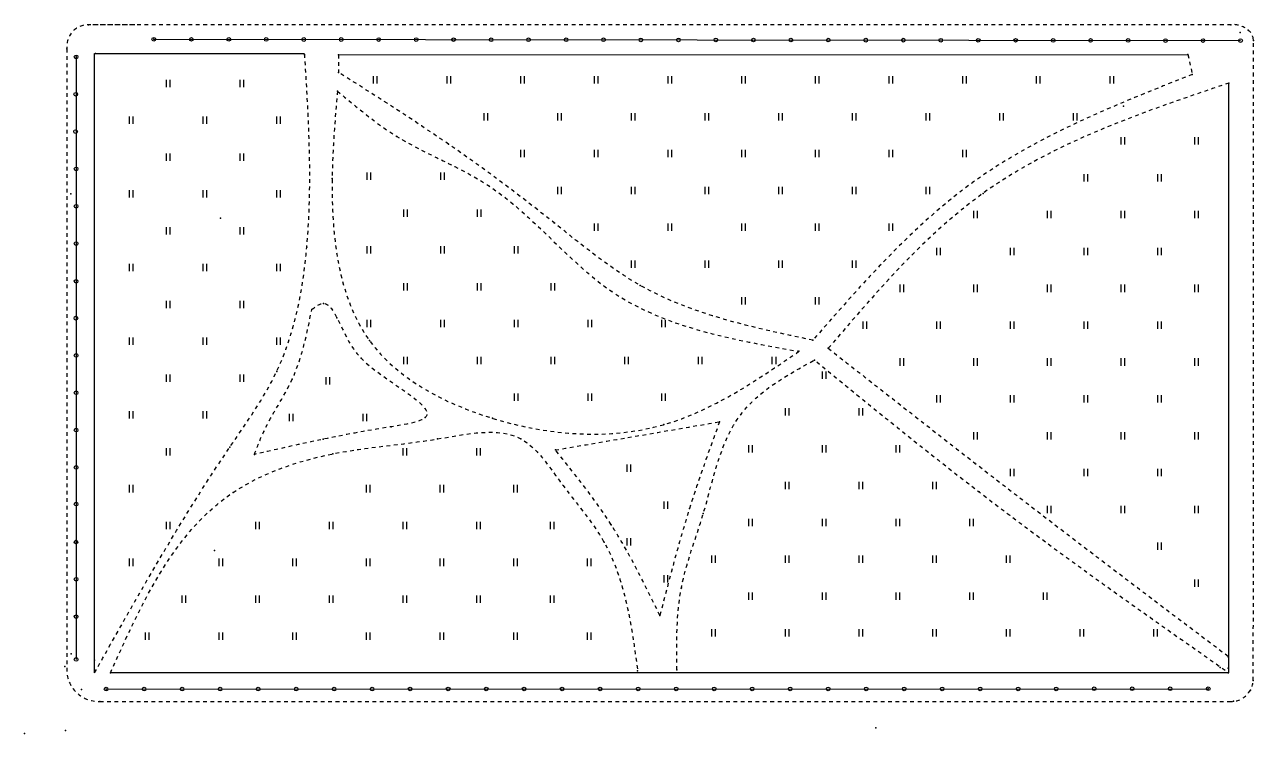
# Model space of a CAD drawing. Extents: x -992 to 2561, y -723 to 1492.
# Drawn here: x 2206.8 to 2373.6, y 971.5 to 1067.7 of the extents above; entities that cross this region are included whole.
import ezdxf

# ---------------------------------------------------------------- set-up
doc = ezdxf.new("R2010")
doc.units = 0
doc.header["$LTSCALE"] = 0.5
doc.header["$PDSIZE"] = 0.2
doc.linetypes.add('X6', pattern=[2, 1, -1])
doc.layers.get('0').update_dxf_attribs({"linetype": 'CONTINUOUS'})
doc.layers.add('ASSIST', color=7, linetype='CONTINUOUS', plot=False)
for name, color, linetype in [('DLSS', 4, 'CONTINUOUS'), ('ZBTZ', 3, 'CONTINUOUS'), ('ZDH', 1, 'CONTINUOUS')]:
    doc.layers.add(name, color=color, linetype=linetype)

# ---------------------------------------------------------------- blocks, each defined once
blk = doc.blocks.new('gc121')
for p, q in [((-0.5, -1), (-0.5, 1)), ((0.5, -1), (0.5, 1))]:
    blk.add_line(p, q)
blk = doc.blocks.new('gc170')
at = {"linetype": 'Continuous'}
blk.add_circle((0, 0), 0.5, dxfattribs=at)

msp = doc.modelspace()

# ---------------------------------------------------------------- linework, layer by layer
at = {"linetype": 'Continuous'}
msp.add_line((2213.79, 1063.35, 2.6), (2213.79, 981.58, 2.6), dxfattribs=at)
at = {"layer": 'ASSIST', "linetype": 'Continuous', "elevation": 2.6, "flags": 128}
for points in [[(2224.34, 1065.75), (2371.84, 1065.57)], [(2217.86, 977.55), (2367.45, 977.6)]]:
    msp.add_lwpolyline(points, dxfattribs=at)
at = {"layer": 'DLSS', "linetype": 'X6'}
for p, q in [((2249.41, 1063.66, 76.43), (2249.42, 1061.26, 76.45)), ((2364.71, 1063.69, 76.65), (2365.29, 1060.97, 76.97)), ((2217.02, 975.89, 76.93), (2370.66, 975.89, 76.79))]:
    msp.add_line(p, q, dxfattribs=at)
at = {"layer": 'DLSS', "linetype": 'X6', "flags": 128}
for points, elevation in [([(2221.78, 1067.71), (2215.47, 1067.73, 0.449895), (2212.55, 1064.45, -0.315594)], 77.16), ([(2373.58, 978.72), (2373.59, 1065.57, 0.240901), (2372.87, 1066.99, 0.207047), (2370.53, 1067.73), (2215.47, 1067.73)], 77.16), ([(2212.55, 1064.45), (2212.53, 980.62, 0.454824), (2217.02, 975.89, -0.295433)], 76.79)]:
    msp.add_lwpolyline(points, format="xyb", dxfattribs=dict(at, elevation=elevation))
at = {"layer": 'DLSS', "linetype": 'X6'}
msp.add_arc((2370.54, 978.91, 2.6), 3.04, 264.9447, 356.3288, dxfattribs=at)
for points in [[(2216.29, 979.76, 75.64), (2234.64, 1010.37, 77.11), (2241.02, 1020.67, 77.08), (2245.11, 1037.55, 77.13), (2244.81, 1063.8, 75.64)], [(2313.8, 1024.91, 77.41), (2290.37, 1032.34, 77.4), (2278.7, 1040.82, 77.31), (2264.34, 1051.51, 77.22), (2249.42, 1061.26, 76.45)], [(2365.29, 1060.97, 76.97), (2335.47, 1046.3, 76.94), (2313.8, 1024.91, 77.41)], [(2370.26, 1059.8, 77.07), (2336.89, 1044.84, 76.94), (2315.88, 1023.81, 77.43)], [(2249.26, 1058.72, 76.55), (2248.54, 1046.86, 77.1), (2253.6, 1024.87, 77.18), (2270.32, 1014.31, 77.23), (2293.56, 1013.45, 77.4), (2311.91, 1023.4, 77.42)], [(2249.26, 1058.72, 76.55), (2257.33, 1052.57, 77.18), (2269.81, 1045.86, 77.27), (2286.5, 1031.52, 77.39), (2311.91, 1023.4, 77.42)], [(2245.78, 1029.07, 77.11), (2247.39, 1029.91, 77.15), (2249.2, 1027.96, 77.17), (2252.48, 1022.45, 77.13), (2261.19, 1014.41, 77.18), (2256.55, 1013.16, 77.14), (2247.31, 1011.46, 75.74), (2237.99, 1009.41, 77.11)], [(2237.99, 1009.41, 77.11), (2239.26, 1012.5, 77.13), (2243.12, 1019.6, 77.12), (2245.78, 1029.07, 77.11)], [(2295.35, 980.18, 77.33), (2295.94, 991.29, 77.38), (2298.92, 1001.37, 77.39), (2304, 1014.83, 77.38), (2314.01, 1022.22, 77.46)], [(2314.31, 1021.97, 77.48), (2336.35, 1004.32, 77.36), (2370.26, 979.76, 76.64)], [(2218.44, 979.76, 77.09), (2235.11, 1004.25, 77.09), (2248.65, 1009.49, 77.11), (2262.86, 1011.51, 77.18), (2274.15, 1011.53, 77.24), (2279.49, 1005.71, 77.27), (2285.45, 997.5, 77.32), (2290.01, 980.04, 76.45)], [(2278.84, 1010.01, 77.23), (2301.13, 1013.84, 77.37)], [(2301.13, 1013.84, 77.37), (2297.05, 1002.08, 77.36), (2293.03, 987.53, 77.32)], [(2293.03, 987.53, 77.32), (2286.42, 999.87, 77.33), (2278.84, 1010.01, 77.23)]]:
    msp.add_spline(points, degree=3, dxfattribs=at)
msp.add_open_spline([(2315.88, 1023.81, 77.43), (2322.51, 1018.61, 77.41), (2340.48, 1004.48, 77.35), (2358.68, 990.67, 77.13), (2370.26, 981.95, 76.65)], degree=3, knots=[0, 0, 0, 0, 25.281895, 68.55653, 68.55653, 68.55653, 68.55653], dxfattribs=at)
at = {"layer": 'ZBTZ', "linetype": 'Continuous'}
for p, q in [((2216.29, 1063.8, 75.64), (2244.81, 1063.8, 75.64)), ((2216.29, 979.76, 75.64), (2216.29, 1063.8, 75.64)), ((2216.29, 1063.8, 75.64), (2244.81, 1063.8, 75.64)), ((2249.41, 1063.66, 76.43), (2364.71, 1063.69, 76.65)), ((2370.26, 979.76, 76.64), (2370.26, 1059.8, 77.07)), ((2370.26, 979.76, 76.65), (2218.45, 979.76, 77.09))]:
    msp.add_line(p, q, dxfattribs=at)
at = {"layer": 'ZDH', "linetype": 'Continuous'}
for p in [(2215.47, 1067.73, 76.23), (2215.47, 1067.73, 76.23), (2370.53, 1067.73, 76.23), (2370.53, 1067.73, 76.23), (2371.8, 1066.68, 77.17), (2371.8, 1066.68, 77.17), (2372.87, 1066.99, 77.2), (2372.87, 1066.99, 77.2), (2212.55, 1064.45, 76.79), (2212.55, 1064.45, 76.79), (2224.34, 1065.75, 76.85), (2224.34, 1065.75, 76.85), (2373.59, 1065.57, 77.34), (2373.59, 1065.57, 77.34), (2213.79, 1063.35, 76.78), (2213.79, 1063.35, 76.78), (2216.4, 1063.8, 76.91), (2216.4, 1063.8, 76.91), (2244.81, 1063.65, 76.38), (2244.81, 1063.65, 76.38), (2249.41, 1063.66, 76.43), (2249.41, 1063.66, 76.43), (2364.71, 1063.69, 76.65), (2364.71, 1063.69, 76.65), (2249.42, 1061.26, 76.45), (2249.42, 1061.26, 76.45), (2365.29, 1060.97, 76.97), (2365.29, 1060.97, 76.97), (2370.26, 1059.8, 77.07), (2370.26, 1059.8, 77.07), (2249.26, 1058.72, 76.55), (2249.26, 1058.72, 76.55), (2355.98, 1056.67, 76.97), (2355.98, 1056.67, 76.97), (2257.33, 1052.57, 77.18), (2257.33, 1052.57, 77.18), (2264.34, 1051.51, 77.22), (2264.34, 1051.51, 77.22), (2248.54, 1046.86, 77.1), (2248.54, 1046.86, 77.1), (2269.81, 1045.86, 77.27), (2269.81, 1045.86, 77.27), (2335.47, 1046.3, 76.94), (2335.47, 1046.3, 76.94), (2213.07, 1044.79, 76.89), (2336.89, 1044.84, 76.94), (2336.89, 1044.84, 76.94), (2233.38, 1041.47, 77.08), (2233.38, 1041.47, 77.08), (2278.7, 1040.82, 77.31), (2278.7, 1040.82, 77.31), (2245.11, 1037.55, 77.13), (2245.11, 1037.55, 77.13), (2286.5, 1031.52, 77.39), (2286.5, 1031.52, 77.39), (2290.37, 1032.34, 77.4), (2290.37, 1032.34, 77.4), (2247.39, 1029.91, 77.15), (2247.39, 1029.91, 77.15), (2245.78, 1029.07, 77.11), (2245.78, 1029.07, 77.11), (2249.2, 1027.96, 77.17), (2249.2, 1027.96, 77.17), (2253.6, 1024.87, 77.18), (2253.6, 1024.87, 77.18), (2313.8, 1024.91, 77.41), (2313.8, 1024.91, 77.41), (2311.91, 1023.4, 77.42), (2311.91, 1023.4, 77.42), (2315.88, 1023.81, 77.43), (2315.88, 1023.81, 77.43), (2252.48, 1022.45, 77.13), (2252.48, 1022.45, 77.13), (2314.01, 1022.22, 77.46), (2314.01, 1022.22, 77.46), (2241.02, 1020.67, 77.08), (2241.02, 1020.67, 77.08), (2243.12, 1019.6, 77.12), (2243.12, 1019.6, 77.12), (2261.19, 1014.41, 77.18), (2261.19, 1014.41, 77.18), (2270.32, 1014.31, 77.23), (2270.32, 1014.31, 77.23), (2304, 1014.83, 77.38), (2304, 1014.83, 77.38), (2239.26, 1012.5, 77.13), (2239.26, 1012.5, 77.13), (2256.55, 1013.16, 77.14), (2256.55, 1013.16, 77.14), (2293.56, 1013.45, 77.4), (2293.56, 1013.45, 77.4), (2301.13, 1013.84, 77.37), (2301.13, 1013.84, 77.37), (2247.31, 1011.46, 75.74), (2247.31, 1011.46, 75.74), (2262.86, 1011.51, 77.18), (2262.86, 1011.51, 77.18), (2274.15, 1011.53, 77.24), (2274.15, 1011.53, 77.24), (2234.64, 1010.37, 77.11), (2234.64, 1010.37, 77.11), (2237.99, 1009.41, 77.11), (2237.99, 1009.41, 77.11), (2248.65, 1009.49, 77.11), (2248.65, 1009.49, 77.11), (2278.84, 1010.01, 77.23), (2278.84, 1010.01, 77.23), (2335.79, 1008.23, 77.34), (2335.79, 1008.23, 77.34), (2235.11, 1004.25, 77.09), (2235.11, 1004.25, 77.09), (2279.49, 1005.71, 77.27), (2279.49, 1005.71, 77.27), (2336.35, 1004.32, 77.36), (2336.35, 1004.32, 77.36), (2297.05, 1002.08, 77.36), (2297.05, 1002.08, 77.36), (2298.92, 1001.37, 77.39), (2298.92, 1001.37, 77.39), (2286.42, 999.87, 77.33), (2286.42, 999.87, 77.33), (2285.45, 997.5, 77.32), (2285.45, 997.5, 77.32), (2232.56, 996.37, 77.06), (2232.56, 996.37, 77.06), (2295.94, 991.29, 77.38), (2295.94, 991.29, 77.38), (2293.03, 987.53, 77.32), (2293.03, 987.53, 77.32), (2213.14, 982.33, 76.94), (2213.14, 982.33, 76.94), (2216.3, 981.47, 75.67), (2216.3, 981.47, 75.67), (2370.16, 981.93, 76.98), (2212.28, 980.62, 76.89), (2212.28, 980.62, 76.89), (2218.44, 979.76, 77.09), (2218.44, 979.76, 77.09), (2290.01, 980.04, 76.45), (2290.01, 980.04, 76.45), (2295.35, 980.18, 77.33), (2295.35, 980.18, 77.33), (2369.1, 980.5, 77.22), (2370.16, 979.75, 77.26), (2370.17, 980.41, 77.26), (2370.17, 980.41, 77.26), (2214.54, 977.5, 77.08), (2214.54, 977.5, 77.08), (2217.86, 977.55, 76.93), (2217.86, 977.55, 76.93), (2367.45, 977.6, 77.15), (2367.45, 977.6, 77.15), (2373.58, 978.72, 77.16), (2373.58, 978.72, 77.16), (2217.02, 975.89, 76.93), (2217.02, 975.89, 76.93), (2370.87, 975.91, 77.15), (2373.18, 977.43, 77.18), (2206.79, 971.54, 0.3), (2206.79, 971.54, 0.3), (2212.33, 971.96, 75.08), (2212.33, 971.96, 75.08), (2212.35, 971.96, 2.6), (2212.35, 971.96, 2.6), (2322.33, 972.3, -0.17)]:
    msp.add_point(p, dxfattribs=at)

# ---------------------------------------------------------------- block references
at = {"layer": 'ZBTZ', "linetype": 'Continuous'}
for p, xscale, yscale, zscale, rotation in [((2224.34, 1065.75, 2.6), 0.4999999999999343, 0.4999999999999343, 0.4999999999999343, 359.9317564489268), ((2229.43, 1065.74, 2.6), 0.4999999999999343, 0.4999999999999343, 0.4999999999999343, 359.9317564489268), ((2234.52, 1065.74, 2.6), 0.4999999999999343, 0.4999999999999343, 0.4999999999999343, 359.9317564489268), ((2239.6, 1065.73, 2.6), 0.4999999999999343, 0.4999999999999343, 0.4999999999999343, 359.9317564489268), ((2244.69, 1065.72, 2.6), 0.4999999999999343, 0.4999999999999343, 0.4999999999999343, 359.9317564489268), ((2249.78, 1065.72, 2.6), 0.4999999999999343, 0.4999999999999343, 0.4999999999999343, 359.9317564489268), ((2254.86, 1065.71, 2.6), 0.4999999999999343, 0.4999999999999343, 0.4999999999999343, 359.9317564489268), ((2259.95, 1065.71, 2.6), 0.4999999999999343, 0.4999999999999343, 0.4999999999999343, 359.9317564489268), ((2265.03, 1065.7, 2.6), 0.4999999999999343, 0.4999999999999343, 0.4999999999999343, 359.9317564489268), ((2270.12, 1065.69, 2.6), 0.4999999999999343, 0.4999999999999343, 0.4999999999999343, 359.9317564489268), ((2275.21, 1065.69, 2.6), 0.4999999999999343, 0.4999999999999343, 0.4999999999999343, 359.9317564489268), ((2280.29, 1065.68, 2.6), 0.4999999999999343, 0.4999999999999343, 0.4999999999999343, 359.9317564489268), ((2285.38, 1065.68, 2.6), 0.4999999999999343, 0.4999999999999343, 0.4999999999999343, 359.9317564489268), ((2290.46, 1065.67, 2.6), 0.4999999999999343, 0.4999999999999343, 0.4999999999999343, 359.9317564489268), ((2295.55, 1065.66, 2.6), 0.4999999999999343, 0.4999999999999343, 0.4999999999999343, 359.9317564489268), ((2300.64, 1065.66, 2.6), 0.4999999999999343, 0.4999999999999343, 0.4999999999999343, 359.9317564489268), ((2305.72, 1065.65, 2.6), 0.4999999999999343, 0.4999999999999343, 0.4999999999999343, 359.9317564489268), ((2310.81, 1065.65, 2.6), 0.4999999999999343, 0.4999999999999343, 0.4999999999999343, 359.9317564489268), ((2315.89, 1065.64, 2.6), 0.4999999999999343, 0.4999999999999343, 0.4999999999999343, 359.9317564489268), ((2320.98, 1065.63, 2.6), 0.4999999999999343, 0.4999999999999343, 0.4999999999999343, 359.9317564489268), ((2326.07, 1065.63, 2.6), 0.4999999999999343, 0.4999999999999343, 0.4999999999999343, 359.9317564489268), ((2331.15, 1065.62, 2.6), 0.4999999999999343, 0.4999999999999343, 0.4999999999999343, 359.9317564489268), ((2336.24, 1065.61, 2.6), 0.4999999999999343, 0.4999999999999343, 0.4999999999999343, 359.9317564489268), ((2341.32, 1065.61, 2.6), 0.4999999999999343, 0.4999999999999343, 0.4999999999999343, 359.9317564489268), ((2346.41, 1065.6, 2.6), 0.4999999999999343, 0.4999999999999343, 0.4999999999999343, 359.9317564489268), ((2351.5, 1065.6, 2.6), 0.4999999999999343, 0.4999999999999343, 0.4999999999999343, 359.9317564489268), ((2356.58, 1065.59, 2.6), 0.4999999999999343, 0.4999999999999343, 0.4999999999999343, 359.9317564489268), ((2361.67, 1065.58, 2.6), 0.4999999999999343, 0.4999999999999343, 0.4999999999999343, 359.9317564489268), ((2366.75, 1065.58, 2.6), 0.4999999999999343, 0.4999999999999343, 0.4999999999999343, 359.9317564489268), ((2371.84, 1065.57, 2.6), 0.4999999999999343, 0.4999999999999343, 0.4999999999999343, 359.9317564489268), ((2213.79, 1063.35, 2.6), 0.4999999999996274, 0.4999999999996274, 0.4999999999996274, 269.5424525250784), ((2213.75, 1058.29, 2.6), 0.4999999999996274, 0.4999999999996274, 0.4999999999996274, 269.5424525250784), ((2213.71, 1053.22, 2.6), 0.4999999999996274, 0.4999999999996274, 0.4999999999996274, 269.5424525250784), ((2213.79, 1048.16, 2.6), 0.4999999999996274, 0.4999999999996274, 0.4999999999996274, 269.5424525250784), ((2213.79, 1043.09, 2.6), 0.4999999999996274, 0.4999999999996274, 0.4999999999996274, 269.5424525250784), ((2213.79, 1038.03, 2.6), 0.4999999999996274, 0.4999999999996274, 0.4999999999996274, 269.5424525250784), ((2213.79, 1032.9, 2.6), 0.4999999999996274, 0.4999999999996274, 0.4999999999996274, 269.5424525250784), ((2213.76, 1027.9, 2.6), 0.4999999999996274, 0.4999999999996274, 0.4999999999996274, 269.5424525250784), ((2213.79, 1022.84, 2.6), 0.4999999999996274, 0.4999999999996274, 0.4999999999996274, 269.5424525250784), ((2213.79, 1017.78, 2.6), 0.4999999999996274, 0.4999999999996274, 0.4999999999996274, 269.5424525250784), ((2213.79, 1012.71, 2.6), 0.4999999999996274, 0.4999999999996274, 0.4999999999996274, 269.5424525250784), ((2213.79, 1007.65, 2.6), 0.4999999999996274, 0.4999999999996274, 0.4999999999996274, 269.5424525250784), ((2213.79, 1002.67, 2.6), 0.4999999999996274, 0.4999999999996274, 0.4999999999996274, 269.5424525250784), ((2213.77, 997.52, 2.6), 0.4999999999996274, 0.4999999999996274, 0.4999999999996274, 269.5424525250784), ((2213.79, 992.46, 2.6), 0.4999999999996274, 0.4999999999996274, 0.4999999999996274, 269.5424525250784), ((2213.79, 987.39, 2.6), 0.4999999999996274, 0.4999999999996274, 0.4999999999996274, 269.5424525250784), ((2213.79, 981.58, 2.6), 0.4999999999996274, 0.4999999999996274, 0.4999999999996274, 269.5424525250784), ((2217.86, 977.55, 2.6), 0.5000000000006534, 0.5000000000006534, 0.5000000000006534, 0.01876829598014808), ((2223.02, 977.55, 2.6), 0.5000000000006534, 0.5000000000006534, 0.5000000000006534, 0.01876829598014808), ((2228.18, 977.56, 2.6), 0.5000000000006534, 0.5000000000006534, 0.5000000000006534, 0.01876829598014808), ((2233.34, 977.56, 2.6), 0.5000000000006534, 0.5000000000006534, 0.5000000000006534, 0.01876829598014808), ((2238.5, 977.56, 2.6), 0.5000000000006534, 0.5000000000006534, 0.5000000000006534, 0.01876829598014808), ((2243.66, 977.56, 2.6), 0.5000000000006534, 0.5000000000006534, 0.5000000000006534, 0.01876829598014808), ((2248.81, 977.56, 2.6), 0.5000000000006534, 0.5000000000006534, 0.5000000000006534, 0.01876829598014808), ((2253.97, 977.56, 2.6), 0.5000000000006534, 0.5000000000006534, 0.5000000000006534, 0.01876829598014808), ((2259.13, 977.57, 2.6), 0.5000000000006534, 0.5000000000006534, 0.5000000000006534, 0.01876829598014808), ((2264.29, 977.57, 2.6), 0.5000000000006534, 0.5000000000006534, 0.5000000000006534, 0.01876829598014808), ((2269.45, 977.57, 2.6), 0.5000000000006534, 0.5000000000006534, 0.5000000000006534, 0.01876829598014808), ((2274.6, 977.57, 2.6), 0.5000000000006534, 0.5000000000006534, 0.5000000000006534, 0.01876829598014808), ((2279.76, 977.57, 2.6), 0.5000000000006534, 0.5000000000006534, 0.5000000000006534, 0.01876829598014808), ((2284.92, 977.57, 2.6), 0.5000000000006534, 0.5000000000006534, 0.5000000000006534, 0.01876829598014808), ((2290.08, 977.58, 2.6), 0.5000000000006534, 0.5000000000006534, 0.5000000000006534, 0.01876829598014808), ((2295.24, 977.58, 2.6), 0.5000000000006534, 0.5000000000006534, 0.5000000000006534, 0.01876829598014808), ((2300.4, 977.58, 2.6), 0.5000000000006534, 0.5000000000006534, 0.5000000000006534, 0.01876829598014808), ((2305.55, 977.58, 2.6), 0.5000000000006534, 0.5000000000006534, 0.5000000000006534, 0.01876829598014808), ((2310.71, 977.58, 2.6), 0.5000000000006534, 0.5000000000006534, 0.5000000000006534, 0.01876829598014808), ((2315.87, 977.58, 2.6), 0.5000000000006534, 0.5000000000006534, 0.5000000000006534, 0.01876829598014808), ((2321.03, 977.59, 2.6), 0.5000000000006534, 0.5000000000006534, 0.5000000000006534, 0.01876829598014808), ((2326.19, 977.59, 2.6), 0.5000000000006534, 0.5000000000006534, 0.5000000000006534, 0.01876829598014808), ((2331.34, 977.59, 2.6), 0.5000000000006534, 0.5000000000006534, 0.5000000000006534, 0.01876829598014808), ((2336.5, 977.59, 2.6), 0.5000000000006534, 0.5000000000006534, 0.5000000000006534, 0.01876829598014808), ((2341.66, 977.59, 2.6), 0.5000000000006534, 0.5000000000006534, 0.5000000000006534, 0.01876829598014808), ((2346.82, 977.59, 2.6), 0.5000000000006534, 0.5000000000006534, 0.5000000000006534, 0.01876829598014808), ((2351.98, 977.6, 2.6), 0.5000000000006534, 0.5000000000006534, 0.5000000000006534, 0.01876829598014808), ((2357.14, 977.6, 2.6), 0.5000000000006534, 0.5000000000006534, 0.5000000000006534, 0.01876829598014808), ((2362.29, 977.6, 2.6), 0.5000000000006534, 0.5000000000006534, 0.5000000000006534, 0.01876829598014808), ((2367.45, 977.6, 2.6), 0.5000000000006534, 0.5000000000006534, 0.5000000000006534, 0.01876829598014808)]:
    msp.add_blockref('gc170', p, dxfattribs=dict(at, xscale=xscale, yscale=yscale, zscale=zscale, rotation=rotation))
at = {"layer": 'ZBTZ', "linetype": 'Continuous', "xscale": 0.5, "yscale": 0.5}
for p in [(2226.29, 1059.76, 2.6), (2236.29, 1059.76, 2.6), (2254.41, 1060.24, 2.6), (2264.41, 1060.24, 2.6), (2274.41, 1060.24, 2.6), (2284.41, 1060.24, 2.6), (2294.41, 1060.24, 2.6), (2304.41, 1060.24, 2.6), (2314.41, 1060.24, 2.6), (2324.41, 1060.24, 2.6), (2334.41, 1060.24, 2.6), (2344.41, 1060.24, 2.6), (2354.41, 1060.24, 2.6), (2221.29, 1054.76, 2.6), (2231.29, 1054.76, 2.6), (2241.29, 1054.76, 2.6), (2269.41, 1055.24, 2.6), (2279.41, 1055.24, 2.6), (2289.41, 1055.24, 2.6), (2299.41, 1055.24, 2.6), (2309.41, 1055.24, 2.6), (2319.41, 1055.24, 2.6), (2329.41, 1055.24, 2.6), (2339.41, 1055.24, 2.6), (2349.41, 1055.24, 2.6), (2355.88, 1051.95, 2.6), (2365.88, 1051.95, 2.6), (2226.29, 1049.76, 2.6), (2236.29, 1049.76, 2.6), (2274.41, 1050.24, 2.6), (2284.41, 1050.24, 2.6), (2294.41, 1050.24, 2.6), (2304.41, 1050.24, 2.6), (2314.41, 1050.24, 2.6), (2324.41, 1050.24, 2.6), (2334.41, 1050.24, 2.6), (2253.54, 1047.17, 2.6), (2263.54, 1047.17, 2.6), (2350.88, 1046.95, 2.6), (2360.88, 1046.95, 2.6), (2221.29, 1044.76, 2.6), (2231.29, 1044.76, 2.6), (2241.29, 1044.76, 2.6), (2279.41, 1045.24, 2.6), (2289.41, 1045.24, 2.6), (2299.41, 1045.24, 2.6), (2309.41, 1045.24, 2.6), (2319.41, 1045.24, 2.6), (2329.41, 1045.24, 2.6), (2258.54, 1042.17, 2.6), (2268.54, 1042.17, 2.6), (2335.88, 1041.95, 2.6), (2345.88, 1041.95, 2.6), (2355.88, 1041.95, 2.6), (2365.88, 1041.95, 2.6), (2226.29, 1039.76, 2.6), (2236.29, 1039.76, 2.6), (2284.41, 1040.24, 2.6), (2294.41, 1040.24, 2.6), (2304.41, 1040.24, 2.6), (2314.41, 1040.24, 2.6), (2324.41, 1040.24, 2.6), (2253.54, 1037.17, 2.6), (2263.54, 1037.17, 2.6), (2273.54, 1037.17, 2.6), (2330.88, 1036.95, 2.6), (2340.88, 1036.95, 2.6), (2350.88, 1036.95, 2.6), (2360.88, 1036.95, 2.6), (2221.29, 1034.76, 2.6), (2231.29, 1034.76, 2.6), (2241.29, 1034.76, 2.6), (2289.41, 1035.24, 2.6), (2299.41, 1035.24, 2.6), (2309.41, 1035.24, 2.6), (2319.41, 1035.24, 2.6), (2258.54, 1032.17, 2.6), (2268.54, 1032.17, 2.6), (2278.54, 1032.17, 2.6), (2325.88, 1031.95, 2.6), (2335.88, 1031.95, 2.6), (2345.88, 1031.95, 2.6), (2355.88, 1031.95, 2.6), (2365.88, 1031.95, 2.6), (2226.29, 1029.76, 2.6), (2236.29, 1029.76, 2.6), (2304.41, 1030.24, 2.6), (2314.41, 1030.24, 2.6), (2253.54, 1027.17, 2.6), (2263.54, 1027.17, 2.6), (2273.54, 1027.17, 2.6), (2283.54, 1027.17, 2.6), (2293.54, 1027.17, 2.6), (2320.88, 1026.95, 2.6), (2330.88, 1026.95, 2.6), (2340.88, 1026.95, 2.6), (2350.88, 1026.95, 2.6), (2360.88, 1026.95, 2.6), (2221.29, 1024.76, 2.6), (2231.29, 1024.76, 2.6), (2241.29, 1024.76, 2.6), (2258.54, 1022.17, 2.6), (2268.54, 1022.17, 2.6), (2278.54, 1022.17, 2.6), (2288.54, 1022.17, 2.6), (2298.54, 1022.17, 2.6), (2308.54, 1022.17, 2.6), (2325.88, 1021.95, 2.6), (2335.88, 1021.95, 2.6), (2345.88, 1021.95, 2.6), (2355.88, 1021.95, 2.6), (2365.88, 1021.95, 2.6), (2226.29, 1019.76, 2.6), (2236.29, 1019.76, 2.6), (2247.99, 1019.41, 2.6), (2315.34, 1020.18, 2.6), (2273.54, 1017.17, 2.6), (2283.54, 1017.17, 2.6), (2293.54, 1017.17, 2.6), (2330.88, 1016.95, 2.6), (2340.88, 1016.95, 2.6), (2350.88, 1016.95, 2.6), (2360.88, 1016.95, 2.6), (2221.29, 1014.76, 2.6), (2231.29, 1014.76, 2.6), (2242.99, 1014.41, 2.6), (2252.99, 1014.41, 2.6), (2310.34, 1015.18, 2.6), (2320.34, 1015.18, 2.6), (2335.88, 1011.95, 2.6), (2345.88, 1011.95, 2.6), (2355.88, 1011.95, 2.6), (2365.88, 1011.95, 2.6), (2226.29, 1009.76, 2.6), (2258.44, 1009.76, 2.6), (2268.44, 1009.76, 2.6), (2305.34, 1010.18, 2.6), (2315.34, 1010.18, 2.6), (2325.34, 1010.18, 2.6), (2288.84, 1007.53, 2.6), (2340.88, 1006.95, 2.6), (2350.88, 1006.95, 2.6), (2360.88, 1006.95, 2.6), (2221.29, 1004.76, 2.6), (2253.44, 1004.76, 2.6), (2263.44, 1004.76, 2.6), (2273.44, 1004.76, 2.6), (2310.34, 1005.18, 2.6), (2320.34, 1005.18, 2.6), (2330.34, 1005.18, 2.6), (2293.84, 1002.53, 2.6), (2345.88, 1001.95, 2.6), (2355.88, 1001.95, 2.6), (2365.88, 1001.95, 2.6), (2226.29, 999.76, 2.6), (2238.44, 999.76, 2.6), (2248.44, 999.76, 2.6), (2258.44, 999.76, 2.6), (2268.44, 999.76, 2.6), (2278.44, 999.76, 2.6), (2305.34, 1000.18, 2.6), (2315.34, 1000.18, 2.6), (2325.34, 1000.18, 2.6), (2335.34, 1000.18, 2.6), (2288.84, 997.53, 2.6), (2360.88, 996.95, 2.6), (2221.29, 994.76, 2.6), (2233.44, 994.76, 2.6), (2243.44, 994.76, 2.6), (2253.44, 994.76, 2.6), (2263.44, 994.76, 2.6), (2273.44, 994.76, 2.6), (2283.44, 994.76, 2.6), (2300.34, 995.18, 2.6), (2310.34, 995.18, 2.6), (2320.34, 995.18, 2.6), (2330.34, 995.18, 2.6), (2340.34, 995.18, 2.6), (2293.84, 992.53, 2.6), (2365.88, 991.95, 2.6), (2228.44, 989.76, 2.6), (2238.44, 989.76, 2.6), (2248.44, 989.76, 2.6), (2258.44, 989.76, 2.6), (2268.44, 989.76, 2.6), (2278.44, 989.76, 2.6), (2305.34, 990.18, 2.6), (2315.34, 990.18, 2.6), (2325.34, 990.18, 2.6), (2335.34, 990.18, 2.6), (2345.34, 990.18, 2.6), (2223.44, 984.76, 2.6), (2233.44, 984.76, 2.6), (2243.44, 984.76, 2.6), (2253.44, 984.76, 2.6), (2263.44, 984.76, 2.6), (2273.44, 984.76, 2.6), (2283.44, 984.76, 2.6), (2300.34, 985.18, 2.6), (2310.34, 985.18, 2.6), (2320.34, 985.18, 2.6), (2330.34, 985.18, 2.6), (2340.34, 985.18, 2.6), (2350.34, 985.18, 2.6), (2360.34, 985.18, 2.6)]:
    msp.add_blockref('gc121', p, dxfattribs=at)

doc.saveas('drawing.dxf')
